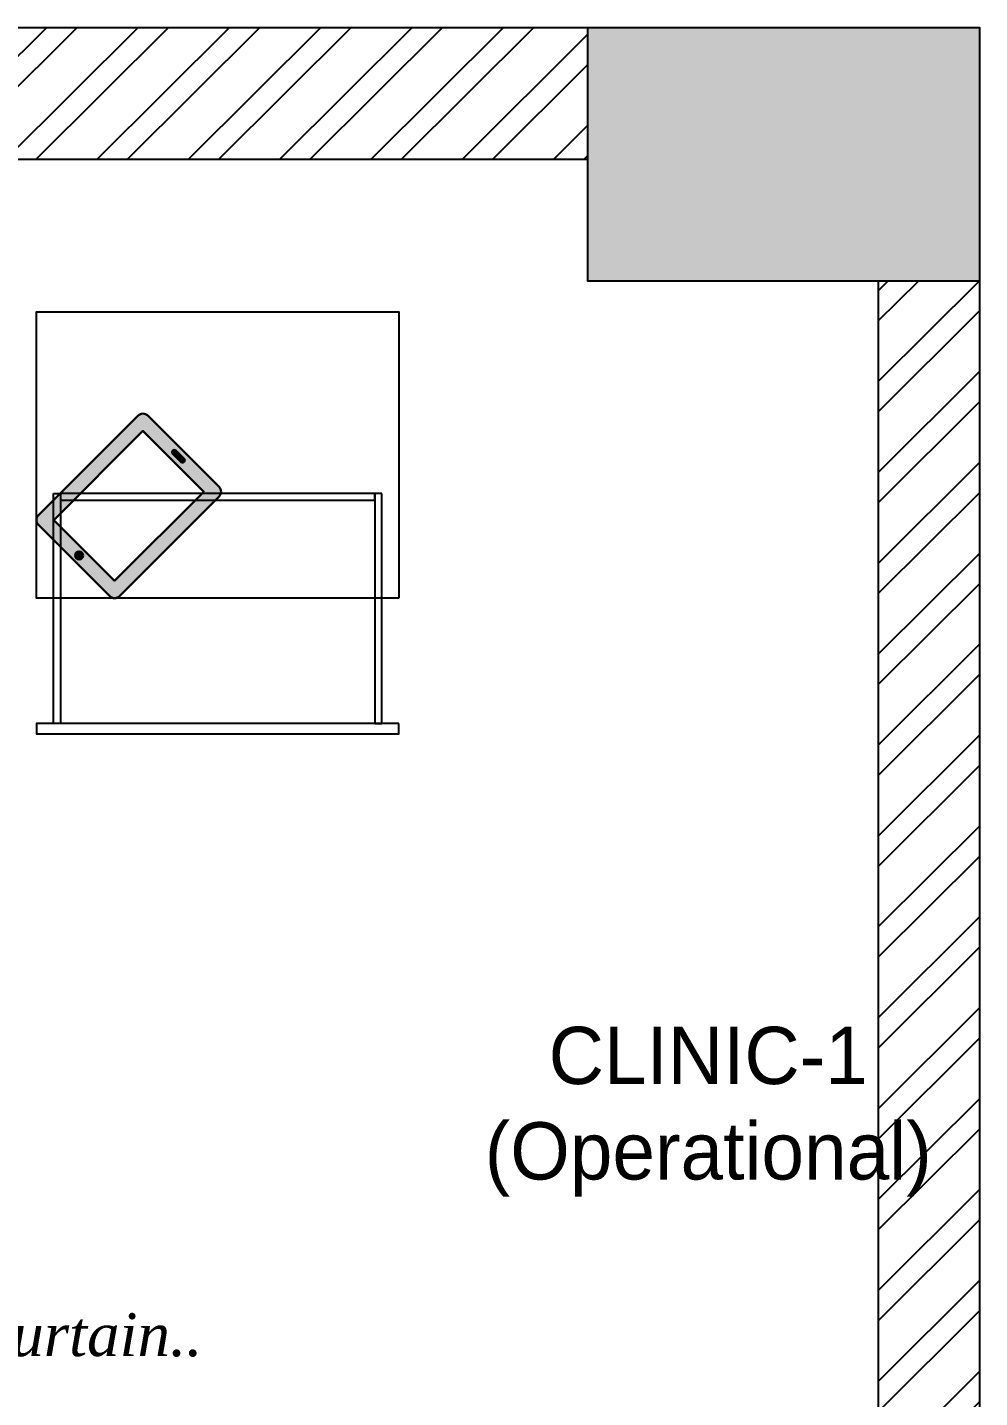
# Model space of a CAD drawing. Header units: millimetres. Extents: x 4444 to 22055, y -867352 to -858363.
# Drawn here: x 20151 to 21814, y -860756 to -858363 of the extents above; entities that cross this region are included whole.
import ezdxf

# ---------------------------------------------------------------- set-up
doc = ezdxf.new("R2010")
doc.units = ezdxf.units.MM
doc.linetypes.add('HIDDEN2', pattern=[0])
for name, color, linetype in [('A-WALL-MASY', 1, 'Continuous'), ('Column', 243, 'Continuous'), ('Column hatch', 8, 'Continuous'), ('dimensions', 149, 'Continuous'), ('LENS_FURNITURE', 13, 'Continuous'), ('LENS_PARTITION', 21, 'Continuous'), ('LENS_TEXT', 31, 'HIDDEN2'), ('LN-TEXT', 255, 'Continuous'), ('wall hatch', 22, 'Continuous')]:
    doc.layers.add(name, color=color, linetype=linetype)

# ---------------------------------------------------------------- blocks, each defined once
blk = doc.blocks.new('awefqwf')
at = {"layer": 'Column hatch'}
h = blk.add_hatch(color=256, dxfattribs=at)
h.dxf.hatch_style = 1
h.paths.add_polyline_path([(-4403, -8989), (-3393, -8989), (-3393, -8439), (-4403, -8439)])
h.paths.add_polyline_path([(-377, -4885), (0, -4885), (0, -4436), (-377, -4436)])
h.paths.add_polyline_path([(-684, -443), (0, -443), (0, 0), (-684, 0)])
h.paths.add_polyline_path([(-4254, -582), (-3474, -582), (-3474, 0), (-4254, 0)])
h.paths.add_polyline_path([(-9029, -617), (-8338, -617), (-8338, 0), (-9029, 0)])
h.paths.add_polyline_path([(-13667, -615), (-12948, -615), (-12948, -2.328306e-10), (-13667, -2.328306e-10)])
h.paths.add_polyline_path([(-13655, -6646), (-13124, -6646), (-13124, -6185), (-13655, -6185)])
at = {"layer": 'wall hatch'}
h = blk.add_hatch(dxfattribs=at)
h.set_pattern_fill('ANSI32', color=256, scale=300, angle=-0.1300000000000173)
h.set_pattern_definition([(44.86999999999998, (-16178221.8551124, 1096019.62059955), (-79.36881615726077, 79.72980008625973), []), (44.86999999999998, (-16178168.82224041, 1096019.500271574), (-79.36881615726077, 79.72980008625973), [])])
h.paths.add_polyline_path([(-13124, -6636), (-8523, -6636), (-8523, -6455), (-6255, -6455), (-6255, -7141), (-5150, -7141), (-5150, -8989), (-4403, -8989), (-4403, -8776), (-4920, -8776), (-4920, -7019), (-4275, -7019), (-4275, -6225), (-4375, -6225), (-4375, -6911), (-6025, -6911), (-6025, -6225), (-8753, -6225), (-8753, -6406), (-13124, -6406)])
h.paths.add_polyline_path([(-3615, -8439), (-3393, -8439), (-3393, -6225), (-3615, -6225)])
h.paths.add_polyline_path([(-3393, -8989), (0, -8989), (0, -4885), (-230, -4885), (-230, -8759), (-3393, -8759)])
h.paths.add_polyline_path([(-177, -4436), (0, -4436), (0, -443), (-177, -443)])
h.paths.add_polyline_path([(-8338, -286), (-4254, -286), (-4254, 0), (-8338, 0)])
h.paths.add_polyline_path([(-12948, -307), (-9029, -307), (-9029, 0), (-12948, -2.328306e-10)])
h.paths.add_polyline_path([(-3474, -230), (-684, -230), (-684, 0), (-3474, 0)])
at = {"layer": 'A-WALL-MASY'}
for p, q in [((-3474, 0), (-684, 0)), ((-3474, -230), (-684, -230)), ((-177, -443), (-177, -4436)), ((0, -443), (0, -4436))]:
    blk.add_line(p, q, dxfattribs=at)
at = {"layer": 'Column'}
blk.add_lwpolyline([(-684, 0), (0, 0), (0, -443), (-684, -443)], close=True, dxfattribs=at)
blk = doc.blocks.new('servgewrgtrs')
at = {"layer": 'LENS_FURNITURE', "true_color": 0xc7c8ca}
h = blk.add_hatch(color=9, dxfattribs=at)
h.dxf.hatch_style = 1
edge = h.paths.add_edge_path()
edge.add_line((-8.54246803093703, -981.967020192067), (115.9083254579454, -857.5162267031847))
edge.add_arc((107.4230440836399, -849.030945328879), 12.00000000009463, 315, 405)
edge.add_line((115.9083254579454, -840.5456639545736), (-58.03994271345435, -666.5973957831739))
edge.add_arc((-66.52522408775982, -675.0826771574793), 12.00000000009463, 45.00000000000002, 135)
edge.add_line((-75.01050546206531, -666.5973957831739), (-199.4612989509478, -791.0481892720563))
edge.add_arc((-190.9760175766423, -799.5334706454305), 11.99999999943609, 135.0000000031443, 225.0000000031443)
edge.add_line((-199.4612989500165, -808.0187520197359), (-25.5130307786167, -981.9670201911359))
edge.add_arc((-17.0277494043112, -973.4817388177615), 11.99999999943609, 224.9999999968557, 314.9999999968557)
h.paths.add_polyline_path([(-17.02774940524252, -955.0969625067663), (89.03826777357607, -849.0309453279477), (-66.52522408775982, -693.4674534666119), (-172.5912412665784, -799.5334706454305)], flags=16)
edge = h.paths.add_edge_path(flags=16)
edge.add_line((-138.2965623782947, -741.9042679787381), (-124.1544267544522, -727.7621323548956))
edge.add_arc((-121.3259996296838, -730.5905594796641), 4.000000000031544, 45, 135, ccw=False)
edge.add_arc((-121.3259996296838, -730.5905594796641), 4.000000000031544, -45, 45, ccw=False)
edge.add_line((-118.4975725049153, -733.4189866044326), (-132.6397081287578, -747.561122228275))
edge.add_arc((-135.4681352535263, -744.7326951035066), 4.000000000031544, 225, 315, ccw=False)
edge.add_arc((-135.4681352535263, -744.7326951035066), 4.000000000031544, 135, 225, ccw=False)
edge = h.paths.add_edge_path(flags=16)
edge.add_arc((44.84409394953398, -910.9027886827243), 7, 0, 360)
at = {"layer": 'LENS_FURNITURE', "lineweight": 0, "true_color": 0x939598}
h = blk.add_hatch(dxfattribs=at)
h.set_pattern_fill('ANSI31', color=252, scale=10, angle=405)
h.set_pattern_definition([(90, (-3772352.875833935, -3684050.327587578), (-1.25, 2e-16), [])])
edge = h.paths.add_edge_path()
edge.add_line((-138.2965623782947, -741.9042679787381), (-124.1544267544522, -727.7621323548956))
edge.add_arc((-121.3259996296838, -730.5905594796641), 4.000000000031544, 45, 135, ccw=False)
edge.add_arc((-121.3259996296838, -730.5905594796641), 4.000000000031544, -45, 45, ccw=False)
edge.add_line((-118.4975725049153, -733.4189866044326), (-132.6397081287578, -747.561122228275))
edge.add_arc((-135.4681352535263, -744.7326951035066), 4.000000000031544, 225, 315, ccw=False)
edge.add_arc((-135.4681352535263, -744.7326951035066), 4.000000000031544, 135, 225, ccw=False)
edge = h.paths.add_edge_path()
edge.add_arc((44.84409394953398, -910.9027886827243), 7, 0, 360)
at = {"layer": 'LENS_FURNITURE'}
blk.add_lwpolyline([(119.4230440827086, -352.4817388160154), (119.4230440827086, -985.4817388160155), (-380.5769559172913, -985.4817388160155), (-380.5769559172913, -352.4817388160154)], close=True, dxfattribs=at)
at = {"layer": 'LENS_FURNITURE', "color": 146, "true_color": 0x105689}
for points in [[(338.5359051078558, -352.4817388160154), (338.5359051078558, -985.4817388160155), (356.5359051078558, -985.4817388160155), (356.5359051078558, -352.4817388160154)], [(-63.4640948921442, -382.4817388160154), (-63.4640948921442, -394.4817388160154), (338.5359051078558, -394.4817388160154), (338.5359051078558, -382.4817388160154)], [(-63.4640948921442, -394.4817388160154), (-63.4640948921442, -943.4817388160153), (-51.4640948921442, -943.4817388160153), (-51.4640948921442, -394.4817388160154)], [(-63.4640948921442, -955.4817388160154), (-63.4640948921442, -943.4817388160153), (338.5359051078558, -943.4817388160153), (338.5359051078558, -955.4817388160154)]]:
    blk.add_lwpolyline(points, close=True, dxfattribs=at)
at = {"layer": 'LENS_FURNITURE', "color": 18, "lineweight": 30, "true_color": 0x000000}
for points in [[(-8.54246803093703, -981.967020192067), (115.9083254579454, -857.5162267031847, 0.4142135623730951), (115.9083254579454, -840.5456639545736), (-58.03994271345434, -666.5973957831739, 0.4142135623730951), (-75.01050546206531, -666.5973957831739), (-199.4612989509478, -791.0481892720563, 0.4142135623730951), (-199.4612989500165, -808.0187520197359), (-25.51303077861669, -981.9670201911359, 0.4142135623730951)], [(-138.2965623782947, -741.9042679787381), (-124.1544267544522, -727.7621323548956, -0.4142135623730951), (-118.4975725049153, -727.7621323548956), (-118.4975725049153, -727.7621323548956, -0.4142135623730951), (-118.4975725049153, -733.4189866044326), (-132.6397081287578, -747.561122228275, -0.4142135623730951), (-138.2965623782947, -747.561122228275), (-138.2965623782947, -747.561122228275, -0.4142135623730951)]]:
    blk.add_lwpolyline(points, format="xyb", close=True, dxfattribs=at)
blk.add_lwpolyline([(-17.02774940524252, -955.0969625067663), (89.03826777357607, -849.0309453279477), (-66.52522408775982, -693.4674534666119), (-172.5912412665784, -799.5334706454305)], close=True, dxfattribs=at)
blk.add_circle((44.84409394953398, -910.9027886827243), 7, dxfattribs=at)

msp = doc.modelspace()

# ---------------------------------------------------------------- block references
at = {"layer": 'dimensions', "color": 3}
msp.add_blockref('awefqwf', (21813.88630240032, -858363.0549321924), dxfattribs=at)
at = {"layer": 'LENS_PARTITION', "rotation": 270}
msp.add_blockref('servgewrgtrs', (21152.6789715066, -859240.4499289262), dxfattribs=at)

# ---------------------------------------------------------------- texts
at = {"layer": 'LENS_TEXT', "linetype": 'Continuous', "insert": (20949.93799865612, -860108.4689978464), "char_height": 100, "attachment_point": 1}
msp.add_mtext('\\pxqc;CLINIC-1\\P(Operational)', dxfattribs=at)
at = {"layer": 'LN-TEXT', "insert": (19991.22480237478, -860608.581447377, 25.77889637483185), "char_height": 75.00000000000001, "attachment_point": 1}
msp.add_mtext('\\pxqc,t8;{\\fRomantic|b0|i1|c2|p2;..Curtain..}', dxfattribs=at)

doc.saveas('drawing.dxf')
